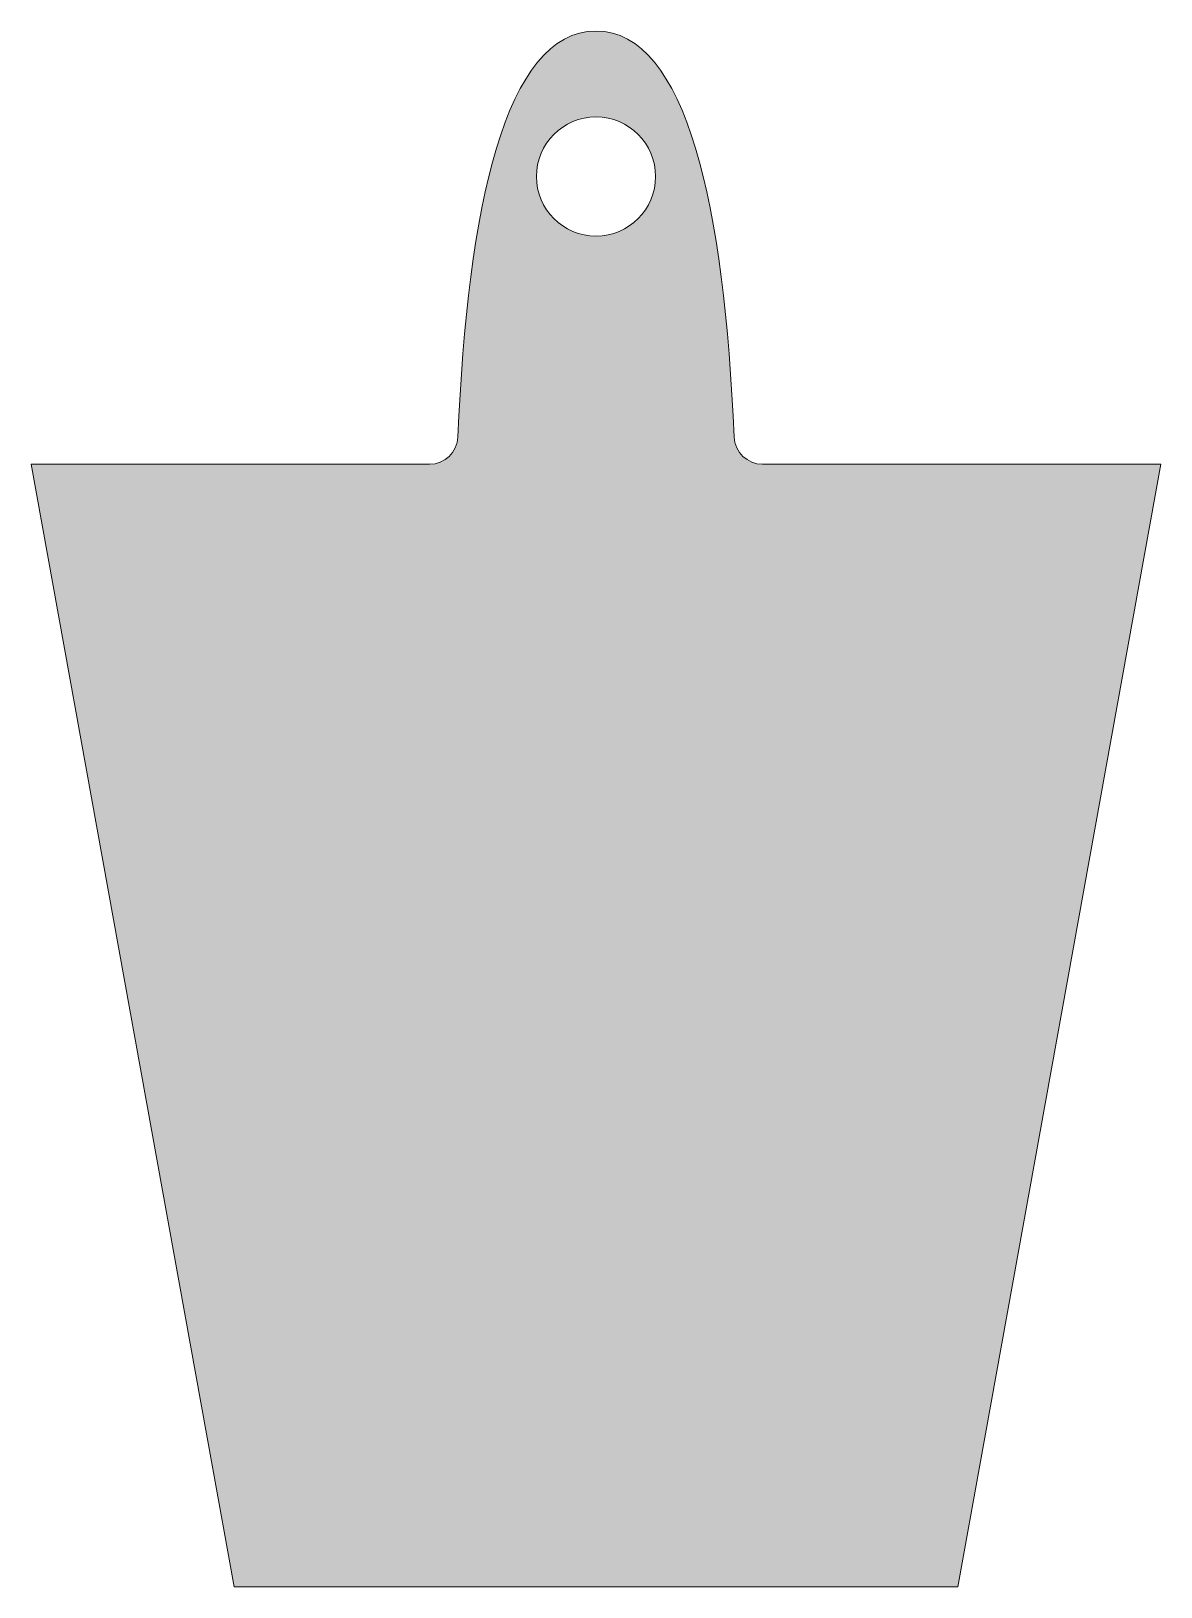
# Model space of a CAD drawing. Header units: inches. Extents: x 38.56 to 42.9, y -12.27 to -6.29.
import ezdxf

# ---------------------------------------------------------------- set-up
doc = ezdxf.new("R2010")
doc.units = ezdxf.units.IN
doc.header["$MEASUREMENT"] = 0
doc.layers.add('_U+0421_U+043B_U+043E_U+0439 1', color=7, linetype='Continuous')

msp = doc.modelspace()

# ---------------------------------------------------------------- hatches: boundary and pattern name
at = {"layer": '_U+0421_U+043B_U+043E_U+0439 1', "true_color": 0xffffff}
h = msp.add_hatch(color=7, dxfattribs=at)
h.dxf.hatch_style = 2
edge = h.paths.add_edge_path()
edge.add_spline(control_points=[(41.3703, -7.9518), (41.3119, -7.9518), (41.264, -7.9057), (41.2615, -7.8474), (41.2238, -6.9644), (41.0795, -6.2858), (40.7301, -6.2858), (40.3807, -6.2858), (40.2364, -6.9644), (40.1988, -7.8474), (40.1963, -7.9057), (40.1484, -7.9518), (40.09, -7.9518), (40.09, -7.9518), (38.5574, -7.9518), (38.5574, -7.9518), (38.5574, -7.9518), (39.3383, -12.2697), (39.3383, -12.2697), (39.3383, -12.2697), (42.1218, -12.2697), (42.1218, -12.2697), (42.1218, -12.2697), (42.9028, -7.9518), (42.9028, -7.9518), (42.9028, -7.9518), (41.3703, -7.9518), (41.3703, -7.9518)], knot_values=[0, 0, 0, 0, 1, 1, 1, 2, 2, 2, 3, 3, 3, 4, 4, 4, 5, 5, 5, 6, 6, 6, 7, 7, 7, 8, 8, 8, 9, 9, 9, 9], degree=3, periodic=1)
edge = h.paths.add_edge_path()
edge.add_spline(control_points=[(40.7301, -7.0742), (40.6036, -7.0742), (40.501, -6.9715), (40.501, -6.845), (40.501, -6.7185), (40.6036, -6.6158), (40.7301, -6.6158), (40.8567, -6.6158), (40.9593, -6.7185), (40.9593, -6.845), (40.9593, -6.9715), (40.8567, -7.0742), (40.7301, -7.0742)], knot_values=[0, 0, 0, 0, 1, 1, 1, 2, 2, 2, 3, 3, 3, 4, 4, 4, 4], degree=3, periodic=1)

# ---------------------------------------------------------------- linework, layer by layer
at = {"layer": '_U+0421_U+043B_U+043E_U+0439 1', "lineweight": 0}
for points, knots in [([(41.3703, -7.9518), (41.3119, -7.9518), (41.264, -7.9057), (41.2615, -7.8474), (41.2238, -6.9644), (41.0795, -6.2858), (40.7301, -6.2858), (40.3807, -6.2858), (40.2364, -6.9644), (40.1988, -7.8474), (40.1963, -7.9057), (40.1484, -7.9518), (40.09, -7.9518), (40.09, -7.9518), (38.5574, -7.9518), (38.5574, -7.9518), (38.5574, -7.9518), (39.3383, -12.2697), (39.3383, -12.2697), (39.3383, -12.2697), (42.1218, -12.2697), (42.1218, -12.2697), (42.1218, -12.2697), (42.9028, -7.9518), (42.9028, -7.9518), (42.9028, -7.9518), (41.3703, -7.9518), (41.3703, -7.9518)], [0, 0, 0, 0, 1, 1, 1, 2, 2, 2, 3, 3, 3, 4, 4, 4, 5, 5, 5, 6, 6, 6, 7, 7, 7, 8, 8, 8, 9, 9, 9, 9]), ([(40.7301, -7.0742), (40.6036, -7.0742), (40.501, -6.9715), (40.501, -6.845), (40.501, -6.7185), (40.6036, -6.6158), (40.7301, -6.6158), (40.8567, -6.6158), (40.9593, -6.7185), (40.9593, -6.845), (40.9593, -6.9715), (40.8567, -7.0742), (40.7301, -7.0742)], [0, 0, 0, 0, 1, 1, 1, 2, 2, 2, 3, 3, 3, 4, 4, 4, 4])]:
    msp.add_open_spline(points, degree=3, knots=knots, dxfattribs=at)

doc.saveas('drawing.dxf')
